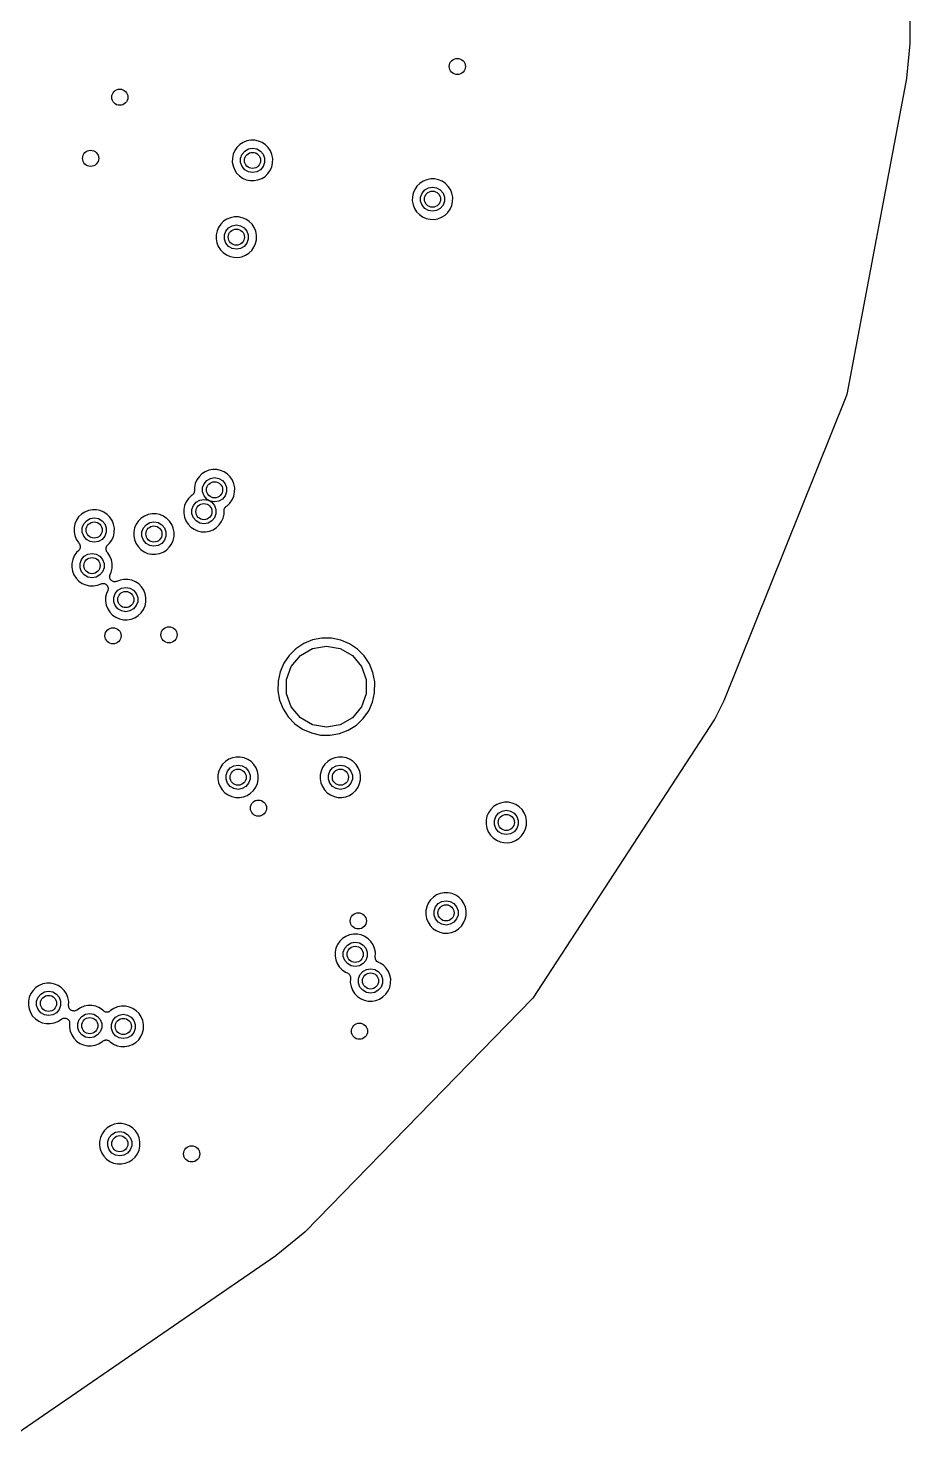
# Model space of a CAD drawing. Extents: x 83.8 to 170.2, y -169.8 to -83.8.
# Drawn here: x 148.36 to 170.21, y -164.91 to -130.09 of the extents above; entities that cross this region are included whole.
import ezdxf

# ---------------------------------------------------------------- set-up
doc = ezdxf.new("R2010")
doc.units = 0
doc.header["$MEASUREMENT"] = 0
doc.layers.add('BLACK', color=7, linetype='CONTINUOUS')

msp = doc.modelspace()

# ---------------------------------------------------------------- linework, layer by layer
at = {"layer": 'Black'}
for p, q in [((170.143, -122.588), (170.211, -130.47)), ((170.211, -130.484), (170.125, -131.33)), ((170.211, -130.47), (170.21, -130.477)), ((170.21, -130.477), (170.211, -130.484)), ((170.123, -131.341), (168.645, -139.165)), ((170.125, -131.33), (170.123, -131.336)), ((170.123, -131.336), (170.123, -131.341)), ((153.605, -132.976), (153.535, -133.045)), ((153.687, -132.922), (153.605, -132.976)), ((153.778, -132.886), (153.687, -132.922)), ((153.875, -132.867), (153.778, -132.886)), ((153.973, -132.868), (153.875, -132.867)), ((154.069, -132.888), (153.973, -132.868)), ((154.159, -132.926), (154.069, -132.888)), ((154.24, -132.981), (154.159, -132.926)), ((154.309, -133.05), (154.24, -132.981)), ((153.421, -133.312), (153.419, -133.41)), ((153.441, -133.216), (153.421, -133.312)), ((153.48, -133.126), (153.441, -133.216)), ((153.535, -133.045), (153.48, -133.126)), ((153.624, -133.315), (153.659, -133.217)), ((153.624, -133.42), (153.624, -133.315)), ((153.659, -133.217), (153.727, -133.137)), ((153.727, -133.137), (153.817, -133.085)), ((153.817, -133.085), (153.92, -133.067)), ((153.92, -133.067), (154.023, -133.085)), ((154.023, -133.085), (154.114, -133.137)), ((154.114, -133.137), (154.181, -133.217)), ((154.181, -133.217), (154.217, -133.315)), ((154.217, -133.315), (154.217, -133.42)), ((154.364, -133.132), (154.309, -133.05)), ((154.401, -133.222), (154.364, -133.132)), ((154.42, -133.318), (154.401, -133.222)), ((154.418, -133.432), (154.42, -133.318)), ((153.419, -133.41), (153.437, -133.506)), ((153.437, -133.506), (153.473, -133.597)), ((153.473, -133.597), (153.526, -133.68)), ((153.526, -133.68), (153.594, -133.75)), ((153.659, -133.518), (153.624, -133.42)), ((153.727, -133.598), (153.659, -133.518)), ((153.817, -133.651), (153.727, -133.598)), ((153.92, -133.669), (153.817, -133.651)), ((154.023, -133.651), (153.92, -133.669)), ((154.114, -133.598), (154.023, -133.651)), ((154.181, -133.518), (154.114, -133.598)), ((154.217, -133.42), (154.181, -133.518)), ((154.229, -133.764), (154.3, -133.696)), ((154.3, -133.696), (154.357, -133.616)), ((154.357, -133.616), (154.397, -133.526)), ((154.397, -133.526), (154.418, -133.432)), ((153.594, -133.75), (153.675, -133.806)), ((153.675, -133.806), (153.765, -133.846)), ((153.765, -133.846), (153.861, -133.867)), ((153.861, -133.867), (153.959, -133.869)), ((153.959, -133.869), (154.055, -133.852)), ((154.055, -133.852), (154.147, -133.816)), ((154.147, -133.816), (154.229, -133.764)), ((157.995, -134.005), (157.94, -134.086)), ((158.066, -133.936), (157.995, -134.005)), ((158.148, -133.883), (158.066, -133.936)), ((158.238, -133.846), (158.148, -133.883)), ((158.187, -134.097), (158.277, -134.045)), ((158.335, -133.827), (158.238, -133.846)), ((158.277, -134.045), (158.38, -134.027)), ((158.433, -133.828), (158.335, -133.827)), ((158.38, -134.027), (158.483, -134.045)), ((158.529, -133.848), (158.433, -133.828)), ((158.483, -134.045), (158.574, -134.097)), ((158.619, -133.886), (158.529, -133.848)), ((158.701, -133.941), (158.619, -133.886)), ((158.77, -134.01), (158.701, -133.941)), ((158.824, -134.092), (158.77, -134.01)), ((157.881, -134.272), (157.88, -134.37)), ((157.88, -134.37), (157.897, -134.466)), ((157.901, -134.176), (157.881, -134.272)), ((157.94, -134.086), (157.901, -134.176)), ((158.084, -134.276), (158.12, -134.177)), ((158.084, -134.38), (158.084, -134.276)), ((158.12, -134.478), (158.084, -134.38)), ((158.12, -134.177), (158.187, -134.097)), ((158.574, -134.097), (158.641, -134.177)), ((158.641, -134.177), (158.677, -134.276)), ((158.677, -134.38), (158.641, -134.478)), ((158.677, -134.276), (158.677, -134.38)), ((158.861, -134.183), (158.824, -134.092)), ((158.857, -134.486), (158.879, -134.392)), ((158.88, -134.278), (158.861, -134.183)), ((158.879, -134.392), (158.88, -134.278)), ((157.897, -134.466), (157.933, -134.557)), ((157.933, -134.557), (157.987, -134.64)), ((157.987, -134.64), (158.055, -134.71)), ((158.055, -134.71), (158.135, -134.766)), ((158.187, -134.558), (158.12, -134.478)), ((158.277, -134.611), (158.187, -134.558)), ((158.38, -134.629), (158.277, -134.611)), ((158.483, -134.611), (158.38, -134.629)), ((158.574, -134.558), (158.483, -134.611)), ((158.641, -134.478), (158.574, -134.558)), ((158.607, -134.776), (158.69, -134.724)), ((158.69, -134.724), (158.761, -134.656)), ((158.761, -134.656), (158.817, -134.576)), ((158.817, -134.576), (158.857, -134.486)), ((153.078, -135.026), (153.04, -135.116)), ((153.134, -134.945), (153.078, -135.026)), ((153.204, -134.876), (153.134, -134.945)), ((153.286, -134.822), (153.204, -134.876)), ((153.258, -135.117), (153.325, -135.037)), ((153.377, -134.786), (153.286, -134.822)), ((153.325, -135.037), (153.416, -134.985)), ((153.473, -134.767), (153.377, -134.786)), ((153.416, -134.985), (153.519, -134.966)), ((153.571, -134.768), (153.473, -134.767)), ((153.519, -134.966), (153.622, -134.985)), ((153.667, -134.788), (153.571, -134.768)), ((153.622, -134.985), (153.712, -135.037)), ((153.758, -134.826), (153.667, -134.788)), ((153.712, -135.037), (153.78, -135.117)), ((153.839, -134.88), (153.758, -134.826)), ((153.908, -134.95), (153.839, -134.88)), ((153.962, -135.032), (153.908, -134.95)), ((154, -135.122), (153.962, -135.032)), ((158.135, -134.766), (158.225, -134.806)), ((158.225, -134.806), (158.321, -134.827)), ((158.321, -134.827), (158.419, -134.829)), ((158.419, -134.829), (158.515, -134.812)), ((158.515, -134.812), (158.607, -134.776)), ((153.019, -135.212), (153.018, -135.31)), ((153.018, -135.31), (153.036, -135.406)), ((153.04, -135.116), (153.019, -135.212)), ((153.036, -135.406), (153.072, -135.497)), ((153.222, -135.215), (153.258, -135.117)), ((153.222, -135.32), (153.222, -135.215)), ((153.258, -135.418), (153.222, -135.32)), ((153.325, -135.498), (153.258, -135.418)), ((153.78, -135.418), (153.712, -135.498)), ((153.78, -135.117), (153.815, -135.215)), ((153.815, -135.32), (153.78, -135.418)), ((153.815, -135.215), (153.815, -135.32)), ((153.956, -135.516), (153.996, -135.426)), ((153.996, -135.426), (154.017, -135.331)), ((154.019, -135.218), (154, -135.122)), ((154.017, -135.331), (154.019, -135.218)), ((153.072, -135.497), (153.125, -135.58)), ((153.125, -135.58), (153.193, -135.65)), ((153.193, -135.65), (153.274, -135.706)), ((153.274, -135.706), (153.364, -135.745)), ((153.416, -135.551), (153.325, -135.498)), ((153.364, -135.745), (153.459, -135.766)), ((153.519, -135.569), (153.416, -135.551)), ((153.459, -135.766), (153.557, -135.769)), ((153.622, -135.551), (153.519, -135.569)), ((153.557, -135.769), (153.654, -135.752)), ((153.712, -135.498), (153.622, -135.551)), ((153.654, -135.752), (153.745, -135.716)), ((153.745, -135.716), (153.828, -135.664)), ((153.828, -135.664), (153.899, -135.596)), ((153.899, -135.596), (153.956, -135.516)), ((168.638, -139.189), (165.596, -146.756)), ((168.641, -139.177), (168.638, -139.189)), ((168.645, -139.165), (168.641, -139.177)), ((152.539, -141.283), (152.5, -141.374)), ((152.594, -141.203), (152.539, -141.283)), ((152.664, -141.134), (152.594, -141.203)), ((152.746, -141.08), (152.664, -141.134)), ((152.718, -141.375), (152.785, -141.295)), ((152.837, -141.044), (152.746, -141.08)), ((152.785, -141.295), (152.876, -141.243)), ((152.933, -141.025), (152.837, -141.044)), ((152.876, -141.243), (152.979, -141.224)), ((153.032, -141.026), (152.933, -141.025)), ((152.979, -141.224), (153.082, -141.243)), ((153.128, -141.046), (153.032, -141.026)), ((153.082, -141.243), (153.173, -141.295)), ((153.218, -141.084), (153.128, -141.046)), ((153.173, -141.295), (153.24, -141.375)), ((153.299, -141.138), (153.218, -141.084)), ((153.368, -141.208), (153.299, -141.138)), ((153.423, -141.29), (153.368, -141.208)), ((153.46, -141.38), (153.423, -141.29)), ((152.401, -141.675), (152.331, -141.744)), ((152.421, -141.662), (152.401, -141.675)), ((152.434, -141.65), (152.421, -141.662)), ((152.448, -141.638), (152.434, -141.65)), ((152.45, -141.635), (152.448, -141.638)), ((152.453, -141.631), (152.45, -141.635)), ((152.461, -141.616), (152.453, -141.631)), ((152.47, -141.601), (152.461, -141.616)), ((152.471, -141.596), (152.47, -141.601)), ((152.473, -141.592), (152.471, -141.596)), ((152.475, -141.575), (152.473, -141.592)), ((152.479, -141.557), (152.475, -141.575)), ((152.48, -141.47), (152.479, -141.557)), ((152.5, -141.374), (152.48, -141.47)), ((152.682, -141.473), (152.718, -141.375)), ((152.682, -141.578), (152.682, -141.473)), ((152.718, -141.676), (152.682, -141.578)), ((152.785, -141.756), (152.718, -141.676)), ((153.24, -141.676), (153.173, -141.756)), ((153.24, -141.375), (153.276, -141.473)), ((153.276, -141.578), (153.24, -141.676)), ((153.276, -141.473), (153.276, -141.578)), ((153.416, -141.774), (153.456, -141.684)), ((153.456, -141.684), (153.477, -141.589)), ((153.479, -141.476), (153.46, -141.38)), ((153.477, -141.589), (153.479, -141.476)), ((149.855, -142.041), (149.764, -142.078)), ((149.951, -142.023), (149.855, -142.041)), ((150.049, -142.024), (149.951, -142.023)), ((150.145, -142.043), (150.049, -142.024)), ((150.235, -142.081), (150.145, -142.043)), ((152.216, -142.011), (152.215, -142.109)), ((152.237, -141.915), (152.216, -142.011)), ((152.275, -141.825), (152.237, -141.915)), ((152.331, -141.744), (152.275, -141.825)), ((152.419, -142.014), (152.455, -141.916)), ((152.419, -142.119), (152.419, -142.014)), ((152.455, -141.916), (152.522, -141.836)), ((152.522, -141.836), (152.612, -141.784)), ((152.612, -141.784), (152.715, -141.766)), ((152.715, -141.766), (152.818, -141.784)), ((152.876, -141.809), (152.785, -141.756)), ((152.818, -141.784), (152.909, -141.836)), ((152.979, -141.827), (152.876, -141.809)), ((152.909, -141.836), (152.976, -141.916)), ((152.976, -141.916), (153.012, -142.014)), ((153.082, -141.809), (152.979, -141.827)), ((153.012, -142.014), (153.012, -142.119)), ((153.173, -141.756), (153.082, -141.809)), ((153.214, -142.13), (153.215, -142.036)), ((153.215, -142.036), (153.218, -142.018)), ((153.218, -142.018), (153.221, -141.999)), ((153.221, -141.999), (153.223, -141.996)), ((153.223, -141.993), (153.233, -141.977)), ((153.223, -141.996), (153.223, -141.993)), ((153.233, -141.977), (153.241, -141.96)), ((153.241, -141.96), (153.244, -141.958)), ((153.244, -141.958), (153.246, -141.955)), ((153.246, -141.955), (153.26, -141.943)), ((153.26, -141.943), (153.274, -141.931)), ((153.274, -141.931), (153.288, -141.921)), ((153.288, -141.921), (153.359, -141.854)), ((153.359, -141.854), (153.416, -141.774)), ((149.517, -142.371), (149.497, -142.467)), ((149.556, -142.281), (149.517, -142.371)), ((149.611, -142.2), (149.556, -142.281)), ((149.682, -142.132), (149.611, -142.2)), ((149.764, -142.078), (149.682, -142.132)), ((149.7, -142.471), (149.736, -142.373)), ((149.736, -142.373), (149.803, -142.293)), ((149.803, -142.293), (149.893, -142.24)), ((149.893, -142.24), (149.996, -142.222)), ((149.996, -142.222), (150.099, -142.24)), ((150.099, -142.24), (150.19, -142.293)), ((150.19, -142.293), (150.257, -142.373)), ((150.317, -142.136), (150.235, -142.081)), ((150.257, -142.373), (150.293, -142.471)), ((150.386, -142.206), (150.317, -142.136)), ((150.44, -142.287), (150.386, -142.206)), ((150.477, -142.378), (150.44, -142.287)), ((150.496, -142.473), (150.477, -142.378)), ((151.036, -142.38), (150.997, -142.47)), ((151.092, -142.299), (151.036, -142.38)), ((151.162, -142.231), (151.092, -142.299)), ((151.244, -142.177), (151.162, -142.231)), ((151.216, -142.472), (151.283, -142.391)), ((151.335, -142.14), (151.244, -142.177)), ((151.283, -142.391), (151.373, -142.339)), ((151.431, -142.122), (151.335, -142.14)), ((151.373, -142.339), (151.476, -142.321)), ((151.529, -142.122), (151.431, -142.122)), ((151.476, -142.321), (151.579, -142.339)), ((151.625, -142.142), (151.529, -142.122)), ((151.579, -142.339), (151.67, -142.391)), ((151.715, -142.18), (151.625, -142.142)), ((151.67, -142.391), (151.737, -142.472)), ((151.781, -142.225), (151.715, -142.18)), ((151.797, -142.235), (151.781, -142.225)), ((151.866, -142.305), (151.797, -142.235)), ((151.92, -142.386), (151.866, -142.305)), ((151.957, -142.477), (151.92, -142.386)), ((152.215, -142.109), (152.232, -142.205)), ((152.232, -142.205), (152.269, -142.296)), ((152.269, -142.296), (152.322, -142.379)), ((152.322, -142.379), (152.39, -142.449)), ((152.455, -142.217), (152.419, -142.119)), ((152.522, -142.297), (152.455, -142.217)), ((152.612, -142.35), (152.522, -142.297)), ((152.715, -142.368), (152.612, -142.35)), ((152.818, -142.35), (152.715, -142.368)), ((152.909, -142.297), (152.818, -142.35)), ((152.976, -142.217), (152.909, -142.297)), ((153.012, -142.119), (152.976, -142.217)), ((153.025, -142.463), (153.096, -142.395)), ((153.096, -142.395), (153.152, -142.315)), ((153.152, -142.315), (153.192, -142.225)), ((153.192, -142.225), (153.214, -142.13)), ((149.497, -142.467), (149.496, -142.565)), ((149.496, -142.565), (149.513, -142.662)), ((149.513, -142.662), (149.55, -142.753)), ((149.55, -142.753), (149.603, -142.835)), ((149.7, -142.576), (149.7, -142.471)), ((149.736, -142.674), (149.7, -142.576)), ((149.803, -142.754), (149.736, -142.674)), ((149.893, -142.806), (149.803, -142.754)), ((150.19, -142.754), (150.099, -142.806)), ((150.257, -142.674), (150.19, -142.754)), ((150.293, -142.576), (150.257, -142.674)), ((150.293, -142.471), (150.293, -142.576)), ((150.433, -142.771), (150.473, -142.682)), ((150.473, -142.682), (150.481, -142.647)), ((150.481, -142.647), (150.495, -142.587)), ((150.481, -142.647), (150.481, -142.647)), ((150.495, -142.587), (150.496, -142.473)), ((150.977, -142.566), (150.976, -142.664)), ((150.976, -142.664), (150.993, -142.761)), ((150.997, -142.47), (150.977, -142.566)), ((151.18, -142.57), (151.216, -142.472)), ((151.18, -142.674), (151.18, -142.57)), ((151.216, -142.773), (151.18, -142.674)), ((151.737, -142.472), (151.773, -142.57)), ((151.773, -142.674), (151.737, -142.773)), ((151.773, -142.57), (151.773, -142.674)), ((151.953, -142.781), (151.975, -142.686)), ((151.976, -142.572), (151.957, -142.477)), ((151.975, -142.686), (151.976, -142.572)), ((152.39, -142.449), (152.47, -142.505)), ((152.47, -142.505), (152.56, -142.544)), ((152.56, -142.544), (152.656, -142.566)), ((152.656, -142.566), (152.754, -142.568)), ((152.754, -142.568), (152.851, -142.551)), ((152.851, -142.551), (152.942, -142.515)), ((152.942, -142.515), (153.025, -142.463)), ((149.557, -143.081), (149.502, -143.162)), ((149.612, -143.027), (149.557, -143.081)), ((149.603, -142.835), (149.615, -142.848)), ((149.619, -143.018), (149.612, -143.027)), ((149.615, -142.848), (149.621, -142.857)), ((149.626, -143.011), (149.619, -143.018)), ((149.621, -142.857), (149.628, -142.865)), ((149.631, -143.001), (149.626, -143.011)), ((149.628, -142.865), (149.633, -142.875)), ((149.638, -142.991), (149.631, -143.001)), ((149.633, -142.875), (149.64, -142.885)), ((149.641, -142.981), (149.638, -142.991)), ((149.64, -142.885), (149.642, -142.895)), ((149.646, -142.971), (149.641, -142.981)), ((149.642, -142.895), (149.647, -142.905)), ((149.647, -142.96), (149.646, -142.971)), ((149.647, -142.905), (149.647, -142.916)), ((149.647, -142.916), (149.65, -142.927)), ((149.65, -142.949), (149.647, -142.96)), ((149.65, -142.927), (149.649, -142.938)), ((149.649, -142.938), (149.65, -142.949)), ((149.839, -143.121), (149.942, -143.103)), ((149.996, -142.824), (149.893, -142.806)), ((149.942, -143.103), (150.045, -143.121)), ((150.099, -142.806), (149.996, -142.824)), ((150.289, -142.976), (150.292, -142.967)), ((150.29, -142.989), (150.289, -142.976)), ((150.289, -143.001), (150.29, -142.989)), ((150.291, -143.01), (150.289, -143.001)), ((150.292, -143.02), (150.291, -143.01)), ((150.292, -142.967), (150.293, -142.957)), ((150.297, -143.032), (150.292, -143.02)), ((150.293, -142.957), (150.298, -142.946)), ((150.3, -143.044), (150.297, -143.032)), ((150.298, -142.946), (150.301, -142.934)), ((150.305, -143.052), (150.3, -143.044)), ((150.301, -142.934), (150.307, -142.926)), ((150.309, -143.061), (150.305, -143.052)), ((150.307, -142.926), (150.311, -142.917)), ((150.318, -143.07), (150.309, -143.061)), ((150.311, -142.917), (150.32, -142.908)), ((150.325, -143.08), (150.318, -143.07)), ((150.32, -142.908), (150.328, -142.898)), ((150.332, -143.086), (150.325, -143.08)), ((150.328, -142.898), (150.377, -142.852)), ((150.386, -143.168), (150.332, -143.086)), ((150.377, -142.852), (150.433, -142.771)), ((150.993, -142.761), (151.03, -142.852)), ((151.03, -142.852), (151.083, -142.934)), ((151.083, -142.934), (151.151, -143.005)), ((151.151, -143.005), (151.231, -143.061)), ((151.283, -142.853), (151.216, -142.773)), ((151.231, -143.061), (151.321, -143.1)), ((151.373, -142.905), (151.283, -142.853)), ((151.321, -143.1), (151.417, -143.121)), ((151.476, -142.923), (151.373, -142.905)), ((151.579, -142.905), (151.476, -142.923)), ((151.515, -143.123), (151.612, -143.106)), ((151.67, -142.853), (151.579, -142.905)), ((151.612, -143.106), (151.703, -143.071)), ((151.737, -142.773), (151.67, -142.853)), ((151.703, -143.071), (151.786, -143.018)), ((151.786, -143.018), (151.857, -142.95)), ((151.857, -142.95), (151.913, -142.87)), ((151.913, -142.87), (151.953, -142.781)), ((149.443, -143.348), (149.442, -143.446)), ((149.442, -143.446), (149.459, -143.542)), ((149.463, -143.252), (149.443, -143.348)), ((149.502, -143.162), (149.463, -143.252)), ((149.646, -143.352), (149.681, -143.253)), ((149.646, -143.456), (149.646, -143.352)), ((149.681, -143.253), (149.749, -143.173)), ((149.749, -143.173), (149.839, -143.121)), ((150.045, -143.121), (150.136, -143.173)), ((150.136, -143.173), (150.203, -143.253)), ((150.203, -143.253), (150.239, -143.352)), ((150.239, -143.352), (150.239, -143.456)), ((150.423, -143.259), (150.386, -143.168)), ((150.442, -143.354), (150.423, -143.259)), ((150.441, -143.468), (150.442, -143.354)), ((151.417, -143.121), (151.515, -143.123)), ((149.459, -143.542), (149.495, -143.634)), ((149.495, -143.634), (149.548, -143.716)), ((149.548, -143.716), (149.617, -143.787)), ((149.617, -143.787), (149.697, -143.843)), ((149.681, -143.555), (149.646, -143.456)), ((149.749, -143.635), (149.681, -143.555)), ((149.839, -143.687), (149.749, -143.635)), ((149.942, -143.705), (149.839, -143.687)), ((150.045, -143.687), (149.942, -143.705)), ((150.136, -143.635), (150.045, -143.687)), ((150.203, -143.555), (150.136, -143.635)), ((150.239, -143.456), (150.203, -143.555)), ((150.379, -143.67), (150.38, -143.666)), ((150.381, -143.688), (150.379, -143.67)), ((150.38, -143.662), (150.386, -143.645)), ((150.38, -143.666), (150.38, -143.662)), ((150.382, -143.706), (150.381, -143.688)), ((150.383, -143.71), (150.382, -143.706)), ((150.384, -143.714), (150.383, -143.71)), ((150.392, -143.73), (150.384, -143.714)), ((150.386, -143.645), (150.39, -143.628)), ((150.39, -143.628), (150.419, -143.563)), ((150.398, -143.747), (150.392, -143.73)), ((150.401, -143.75), (150.398, -143.747)), ((150.403, -143.754), (150.401, -143.75)), ((150.416, -143.766), (150.403, -143.754)), ((150.428, -143.779), (150.416, -143.766)), ((150.419, -143.563), (150.441, -143.468)), ((150.432, -143.781), (150.428, -143.779)), ((150.435, -143.785), (150.432, -143.781)), ((150.451, -143.792), (150.435, -143.785)), ((150.467, -143.8), (150.451, -143.792)), ((150.471, -143.801), (150.467, -143.8)), ((150.475, -143.803), (150.471, -143.801)), ((150.536, -143.801), (150.519, -143.806)), ((150.554, -143.797), (150.536, -143.801)), ((150.637, -143.763), (150.554, -143.797)), ((150.733, -143.745), (150.637, -143.763)), ((150.831, -143.746), (150.733, -143.745)), ((150.927, -143.765), (150.831, -143.746)), ((151.018, -143.803), (150.927, -143.765)), ((149.697, -143.843), (149.787, -143.882)), ((149.787, -143.882), (149.883, -143.903)), ((149.883, -143.903), (149.981, -143.905)), ((149.981, -143.905), (150.077, -143.888)), ((150.077, -143.888), (150.168, -143.853)), ((150.168, -143.853), (150.184, -143.849)), ((150.184, -143.849), (150.199, -143.845)), ((150.199, -143.845), (150.205, -143.845)), ((150.205, -143.845), (150.212, -143.844)), ((150.212, -143.844), (150.227, -143.846)), ((150.227, -143.846), (150.243, -143.847)), ((150.243, -143.847), (150.249, -143.85)), ((150.249, -143.85), (150.255, -143.851)), ((150.255, -143.851), (150.269, -143.858)), ((150.269, -143.858), (150.284, -143.865)), ((150.3, -144.093), (150.28, -144.189)), ((150.284, -143.865), (150.288, -143.869)), ((150.288, -143.869), (150.294, -143.872)), ((150.294, -143.872), (150.304, -143.884)), ((150.331, -144.021), (150.3, -144.093)), ((150.304, -143.884), (150.316, -143.895)), ((150.316, -143.895), (150.319, -143.901)), ((150.319, -143.901), (150.323, -143.905)), ((150.323, -143.905), (150.329, -143.92)), ((150.329, -143.92), (150.336, -143.934)), ((150.335, -144.006), (150.331, -144.021)), ((150.34, -143.99), (150.335, -144.006)), ((150.336, -143.934), (150.337, -143.94)), ((150.337, -143.94), (150.339, -143.946)), ((150.339, -143.946), (150.339, -143.962)), ((150.339, -143.962), (150.341, -143.978)), ((150.341, -143.978), (150.34, -143.984)), ((150.34, -143.984), (150.34, -143.99)), ((150.493, -143.804), (150.475, -143.803)), ((150.482, -144.193), (150.518, -144.095)), ((150.51, -143.806), (150.493, -143.804)), ((150.515, -143.805), (150.51, -143.806)), ((150.519, -143.806), (150.515, -143.805)), ((150.518, -144.095), (150.585, -144.015)), ((150.585, -144.015), (150.676, -143.962)), ((150.676, -143.962), (150.779, -143.944)), ((150.779, -143.944), (150.882, -143.962)), ((150.882, -143.962), (150.972, -144.015)), ((150.972, -144.015), (151.04, -144.095)), ((151.099, -143.858), (151.018, -143.803)), ((151.04, -144.095), (151.075, -144.193)), ((151.168, -143.928), (151.099, -143.858)), ((151.223, -144.009), (151.168, -143.928)), ((151.26, -144.1), (151.223, -144.009)), ((151.279, -144.195), (151.26, -144.1)), ((150.28, -144.189), (150.278, -144.287)), ((150.278, -144.287), (150.296, -144.384)), ((150.296, -144.384), (150.332, -144.475)), ((150.332, -144.475), (150.385, -144.557)), ((150.482, -144.298), (150.482, -144.193)), ((150.518, -144.396), (150.482, -144.298)), ((150.585, -144.476), (150.518, -144.396)), ((150.676, -144.528), (150.585, -144.476)), ((150.972, -144.476), (150.882, -144.528)), ((151.04, -144.396), (150.972, -144.476)), ((151.075, -144.298), (151.04, -144.396)), ((151.075, -144.193), (151.075, -144.298)), ((151.159, -144.574), (151.216, -144.494)), ((151.216, -144.494), (151.256, -144.404)), ((151.256, -144.404), (151.277, -144.309)), ((151.277, -144.309), (151.279, -144.195)), ((150.385, -144.557), (150.453, -144.628)), ((150.453, -144.628), (150.534, -144.684)), ((150.534, -144.684), (150.624, -144.723)), ((150.624, -144.723), (150.719, -144.744)), ((150.779, -144.546), (150.676, -144.528)), ((150.719, -144.744), (150.817, -144.746)), ((150.882, -144.528), (150.779, -144.546)), ((150.817, -144.746), (150.914, -144.729)), ((150.914, -144.729), (151.005, -144.694)), ((151.005, -144.694), (151.088, -144.641)), ((151.088, -144.641), (151.159, -144.574)), ((154.995, -145.463), (154.826, -145.628)), ((155.192, -145.334), (154.995, -145.463)), ((155.105, -145.634), (155.407, -145.46)), ((155.41, -145.246), (155.192, -145.334)), ((155.407, -145.46), (155.75, -145.399)), ((155.641, -145.202), (155.41, -145.246)), ((155.876, -145.204), (155.641, -145.202)), ((155.75, -145.399), (156.093, -145.46)), ((156.107, -145.251), (155.876, -145.204)), ((156.093, -145.46), (156.395, -145.634)), ((156.324, -145.342), (156.107, -145.251)), ((156.519, -145.474), (156.324, -145.342)), ((156.685, -145.641), (156.519, -145.474)), ((154.694, -145.822), (154.601, -146.038)), ((154.826, -145.628), (154.694, -145.822)), ((154.881, -145.901), (155.105, -145.634)), ((156.395, -145.634), (156.62, -145.901)), ((156.815, -145.837), (156.685, -145.641)), ((156.905, -146.054), (156.815, -145.837)), ((154.601, -146.038), (154.552, -146.269)), ((154.762, -146.229), (154.881, -145.901)), ((154.762, -146.577), (154.762, -146.229)), ((156.62, -145.901), (156.739, -146.229)), ((156.739, -146.229), (156.739, -146.577)), ((156.95, -146.284), (156.905, -146.054)), ((154.552, -146.269), (154.549, -146.504)), ((154.549, -146.504), (154.591, -146.735)), ((154.881, -146.905), (154.762, -146.577)), ((156.739, -146.577), (156.62, -146.905)), ((156.894, -146.784), (156.946, -146.555)), ((156.946, -146.555), (156.95, -146.284)), ((154.591, -146.735), (154.678, -146.954)), ((155.105, -147.172), (154.881, -146.905)), ((156.62, -146.905), (156.395, -147.172)), ((156.799, -146.999), (156.894, -146.784)), ((165.591, -146.766), (165.367, -147.212)), ((165.593, -146.761), (165.591, -146.766)), ((165.596, -146.756), (165.593, -146.761)), ((154.678, -146.954), (154.805, -147.152)), ((154.805, -147.152), (154.969, -147.321)), ((155.407, -147.346), (155.105, -147.172)), ((156.395, -147.172), (156.093, -147.346)), ((156.493, -147.353), (156.663, -147.191)), ((156.663, -147.191), (156.799, -146.999)), ((165.36, -147.225), (160.867, -154.117)), ((165.363, -147.218), (165.36, -147.225)), ((165.367, -147.212), (165.363, -147.218)), ((154.969, -147.321), (155.162, -147.456)), ((155.162, -147.456), (155.378, -147.55)), ((155.378, -147.55), (155.607, -147.6)), ((155.75, -147.407), (155.407, -147.346)), ((155.607, -147.6), (155.843, -147.605)), ((156.093, -147.346), (155.75, -147.407)), ((155.843, -147.605), (156.074, -147.564)), ((156.074, -147.564), (156.294, -147.479)), ((156.294, -147.479), (156.493, -147.353)), ((153.178, -148.322), (153.122, -148.403)), ((153.248, -148.253), (153.178, -148.322)), ((153.33, -148.2), (153.248, -148.253)), ((153.421, -148.163), (153.33, -148.2)), ((153.517, -148.145), (153.421, -148.163)), ((153.615, -148.145), (153.517, -148.145)), ((153.711, -148.165), (153.615, -148.145)), ((153.802, -148.203), (153.711, -148.165)), ((153.883, -148.258), (153.802, -148.203)), ((153.952, -148.327), (153.883, -148.258)), ((154.006, -148.409), (153.952, -148.327)), ((155.713, -148.322), (155.657, -148.403)), ((155.783, -148.253), (155.713, -148.322)), ((155.865, -148.2), (155.783, -148.253)), ((155.956, -148.163), (155.865, -148.2)), ((156.052, -148.145), (155.956, -148.163)), ((156.15, -148.145), (156.052, -148.145)), ((156.246, -148.165), (156.15, -148.145)), ((156.337, -148.203), (156.246, -148.165)), ((156.418, -148.258), (156.337, -148.203)), ((156.487, -148.327), (156.418, -148.258)), ((156.541, -148.409), (156.487, -148.327)), ((153.063, -148.589), (153.062, -148.687)), ((153.084, -148.493), (153.063, -148.589)), ((153.122, -148.403), (153.084, -148.493)), ((153.266, -148.593), (153.302, -148.494)), ((153.266, -148.697), (153.266, -148.593)), ((153.302, -148.494), (153.369, -148.414)), ((153.369, -148.414), (153.46, -148.362)), ((153.46, -148.362), (153.563, -148.344)), ((153.563, -148.344), (153.666, -148.362)), ((153.666, -148.362), (153.756, -148.414)), ((153.756, -148.414), (153.823, -148.494)), ((153.823, -148.494), (153.859, -148.593)), ((153.859, -148.593), (153.859, -148.697)), ((154.044, -148.5), (154.006, -148.409)), ((154.063, -148.595), (154.044, -148.5)), ((154.061, -148.696), (154.063, -148.595)), ((155.598, -148.589), (155.597, -148.687)), ((155.619, -148.493), (155.598, -148.589)), ((155.657, -148.403), (155.619, -148.493)), ((155.801, -148.593), (155.837, -148.494)), ((155.801, -148.697), (155.801, -148.593)), ((155.837, -148.494), (155.904, -148.414)), ((155.904, -148.414), (155.995, -148.362)), ((155.995, -148.362), (156.098, -148.344)), ((156.098, -148.344), (156.201, -148.362)), ((156.201, -148.362), (156.291, -148.414)), ((156.291, -148.414), (156.358, -148.494)), ((156.358, -148.494), (156.394, -148.593)), ((156.394, -148.593), (156.394, -148.697)), ((156.579, -148.5), (156.541, -148.409)), ((156.597, -148.595), (156.579, -148.5)), ((156.596, -148.709), (156.597, -148.595)), ((153.062, -148.687), (153.08, -148.784)), ((153.08, -148.784), (153.116, -148.875)), ((153.116, -148.875), (153.169, -148.957)), ((153.169, -148.957), (153.237, -149.028)), ((153.302, -148.796), (153.266, -148.697)), ((153.369, -148.876), (153.302, -148.796)), ((153.46, -148.928), (153.369, -148.876)), ((153.563, -148.946), (153.46, -148.928)), ((153.666, -148.928), (153.563, -148.946)), ((153.756, -148.876), (153.666, -148.928)), ((153.823, -148.796), (153.756, -148.876)), ((153.859, -148.697), (153.823, -148.796)), ((153.872, -149.041), (153.943, -148.973)), ((153.943, -148.973), (154, -148.893)), ((154, -148.893), (154.039, -148.804)), ((154.039, -148.804), (154.061, -148.709)), ((154.061, -148.709), (154.061, -148.696)), ((154.061, -148.696), (154.061, -148.696)), ((154.061, -148.696), (154.061, -148.696)), ((155.597, -148.687), (155.615, -148.784)), ((155.615, -148.784), (155.651, -148.875)), ((155.651, -148.875), (155.704, -148.957)), ((155.704, -148.957), (155.772, -149.028)), ((155.837, -148.796), (155.801, -148.697)), ((155.904, -148.876), (155.837, -148.796)), ((155.995, -148.928), (155.904, -148.876)), ((156.098, -148.946), (155.995, -148.928)), ((156.201, -148.928), (156.098, -148.946)), ((156.291, -148.876), (156.201, -148.928)), ((156.358, -148.796), (156.291, -148.876)), ((156.394, -148.697), (156.358, -148.796)), ((156.407, -149.041), (156.478, -148.973)), ((156.478, -148.973), (156.534, -148.893)), ((156.534, -148.893), (156.574, -148.804)), ((156.574, -148.804), (156.596, -148.709)), ((153.237, -149.028), (153.318, -149.084)), ((153.318, -149.084), (153.407, -149.123)), ((153.407, -149.123), (153.503, -149.144)), ((153.503, -149.144), (153.601, -149.146)), ((153.601, -149.146), (153.698, -149.129)), ((153.698, -149.129), (153.789, -149.094)), ((153.789, -149.094), (153.872, -149.041)), ((155.772, -149.028), (155.852, -149.084)), ((155.852, -149.084), (155.942, -149.123)), ((155.942, -149.123), (156.038, -149.144)), ((156.038, -149.144), (156.136, -149.146)), ((156.136, -149.146), (156.233, -149.129)), ((156.233, -149.129), (156.324, -149.094)), ((156.324, -149.094), (156.407, -149.041)), ((159.976, -149.321), (159.894, -149.374)), ((160.067, -149.284), (159.976, -149.321)), ((160.164, -149.266), (160.067, -149.284)), ((160.262, -149.266), (160.164, -149.266)), ((160.358, -149.286), (160.262, -149.266)), ((160.448, -149.324), (160.358, -149.286)), ((160.529, -149.379), (160.448, -149.324)), ((159.71, -149.71), (159.708, -149.808)), ((159.73, -149.614), (159.71, -149.71)), ((159.769, -149.524), (159.73, -149.614)), ((159.824, -149.443), (159.769, -149.524)), ((159.894, -149.374), (159.824, -149.443)), ((159.913, -149.714), (159.948, -149.615)), ((159.913, -149.818), (159.913, -149.714)), ((159.948, -149.615), (160.016, -149.535)), ((160.016, -149.535), (160.106, -149.483)), ((160.106, -149.483), (160.209, -149.465)), ((160.209, -149.465), (160.312, -149.483)), ((160.312, -149.483), (160.403, -149.535)), ((160.403, -149.535), (160.47, -149.615)), ((160.47, -149.615), (160.506, -149.714)), ((160.506, -149.714), (160.506, -149.818)), ((160.598, -149.448), (160.529, -149.379)), ((160.653, -149.53), (160.598, -149.448)), ((160.69, -149.621), (160.653, -149.53)), ((160.709, -149.716), (160.69, -149.621)), ((160.707, -149.83), (160.709, -149.716)), ((159.708, -149.808), (159.726, -149.904)), ((159.726, -149.904), (159.762, -149.996)), ((159.762, -149.996), (159.815, -150.078)), ((159.948, -149.916), (159.913, -149.818)), ((160.016, -149.997), (159.948, -149.916)), ((160.106, -150.049), (160.016, -149.997)), ((160.209, -150.067), (160.106, -150.049)), ((160.312, -150.049), (160.209, -150.067)), ((160.403, -149.997), (160.312, -150.049)), ((160.47, -149.916), (160.403, -149.997)), ((160.506, -149.818), (160.47, -149.916)), ((160.589, -150.094), (160.646, -150.014)), ((160.646, -150.014), (160.686, -149.925)), ((160.686, -149.925), (160.707, -149.83)), ((159.815, -150.078), (159.883, -150.149)), ((159.883, -150.149), (159.964, -150.205)), ((159.964, -150.205), (160.054, -150.244)), ((160.054, -150.244), (160.15, -150.265)), ((160.15, -150.265), (160.248, -150.267)), ((160.248, -150.267), (160.344, -150.25)), ((160.344, -150.25), (160.436, -150.214)), ((160.436, -150.214), (160.518, -150.162)), ((160.518, -150.162), (160.589, -150.094)), ((158.275, -151.764), (158.237, -151.854)), ((158.331, -151.683), (158.275, -151.764)), ((158.401, -151.615), (158.331, -151.683)), ((158.483, -151.561), (158.401, -151.615)), ((158.455, -151.856), (158.522, -151.776)), ((158.574, -151.524), (158.483, -151.561)), ((158.522, -151.776), (158.613, -151.723)), ((158.67, -151.506), (158.574, -151.524)), ((158.613, -151.723), (158.716, -151.705)), ((158.768, -151.507), (158.67, -151.506)), ((158.716, -151.705), (158.819, -151.723)), ((158.864, -151.526), (158.768, -151.507)), ((158.819, -151.723), (158.909, -151.776)), ((158.955, -151.564), (158.864, -151.526)), ((158.909, -151.776), (158.976, -151.856)), ((159.036, -151.619), (158.955, -151.564)), ((159.105, -151.689), (159.036, -151.619)), ((159.159, -151.77), (159.105, -151.689)), ((159.197, -151.861), (159.159, -151.77)), ((158.216, -151.95), (158.215, -152.048)), ((158.215, -152.048), (158.233, -152.145)), ((158.237, -151.854), (158.216, -151.95)), ((158.233, -152.145), (158.269, -152.236)), ((158.419, -151.954), (158.455, -151.856)), ((158.419, -152.058), (158.419, -151.954)), ((158.455, -152.157), (158.419, -152.058)), ((158.522, -152.237), (158.455, -152.157)), ((158.976, -152.157), (158.909, -152.237)), ((158.976, -151.856), (159.012, -151.954)), ((159.012, -152.058), (158.976, -152.157)), ((159.012, -151.954), (159.012, -152.058)), ((159.192, -152.165), (159.214, -152.07)), ((159.215, -151.956), (159.197, -151.861)), ((159.214, -152.07), (159.215, -151.956)), ((158.269, -152.236), (158.322, -152.318)), ((158.322, -152.318), (158.39, -152.389)), ((158.39, -152.389), (158.47, -152.445)), ((158.47, -152.445), (158.56, -152.484)), ((158.613, -152.289), (158.522, -152.237)), ((158.56, -152.484), (158.656, -152.505)), ((158.716, -152.307), (158.613, -152.289)), ((158.656, -152.505), (158.754, -152.507)), ((158.819, -152.289), (158.716, -152.307)), ((158.754, -152.507), (158.851, -152.49)), ((158.909, -152.237), (158.819, -152.289)), ((158.851, -152.49), (158.942, -152.455)), ((158.942, -152.455), (159.025, -152.402)), ((159.025, -152.402), (159.096, -152.334)), ((159.096, -152.334), (159.152, -152.254)), ((159.152, -152.254), (159.192, -152.165)), ((156.025, -152.79), (155.986, -152.88)), ((156.08, -152.709), (156.025, -152.79)), ((156.15, -152.641), (156.08, -152.709)), ((156.232, -152.587), (156.15, -152.641)), ((156.204, -152.882), (156.272, -152.802)), ((156.323, -152.55), (156.232, -152.587)), ((156.272, -152.802), (156.362, -152.749)), ((156.42, -152.532), (156.323, -152.55)), ((156.362, -152.749), (156.465, -152.731)), ((156.518, -152.533), (156.42, -152.532)), ((156.465, -152.731), (156.568, -152.749)), ((156.614, -152.552), (156.518, -152.533)), ((156.568, -152.749), (156.659, -152.802)), ((156.704, -152.59), (156.614, -152.552)), ((156.659, -152.802), (156.726, -152.882)), ((156.785, -152.645), (156.704, -152.59)), ((156.855, -152.715), (156.785, -152.645)), ((156.909, -152.796), (156.855, -152.715)), ((156.946, -152.887), (156.909, -152.796)), ((155.966, -152.976), (155.965, -153.074)), ((155.965, -153.074), (155.982, -153.171)), ((155.986, -152.88), (155.966, -152.976)), ((155.982, -153.171), (156.018, -153.262)), ((156.169, -152.98), (156.204, -152.882)), ((156.169, -153.085), (156.169, -152.98)), ((156.204, -153.183), (156.169, -153.085)), ((156.272, -153.263), (156.204, -153.183)), ((156.726, -153.183), (156.659, -153.263)), ((156.726, -152.882), (156.762, -152.98)), ((156.762, -153.085), (156.726, -153.183)), ((156.762, -152.98), (156.762, -153.085)), ((156.965, -152.982), (156.946, -152.887)), ((156.963, -153.11), (156.965, -152.982)), ((156.964, -153.116), (156.963, -153.11)), ((156.963, -153.13), (156.964, -153.116)), ((156.964, -153.13), (156.963, -153.13)), ((156.964, -153.131), (156.964, -153.13)), ((156.969, -153.149), (156.964, -153.131)), ((156.97, -153.152), (156.969, -153.149)), ((156.97, -153.153), (156.97, -153.152)), ((156.971, -153.154), (156.97, -153.153)), ((156.977, -153.173), (156.971, -153.154)), ((156.988, -153.187), (156.977, -153.173)), ((156.977, -153.173), (156.977, -153.173)), ((156.977, -153.173), (156.977, -153.173)), ((157.003, -153.208), (156.988, -153.187)), ((156.018, -153.262), (156.071, -153.344)), ((156.071, -153.344), (156.14, -153.415)), ((156.14, -153.415), (156.22, -153.471)), ((156.22, -153.471), (156.271, -153.493)), ((156.271, -153.493), (156.288, -153.504)), ((156.362, -153.315), (156.272, -153.263)), ((156.288, -153.504), (156.305, -153.515)), ((156.305, -153.515), (156.306, -153.517)), ((156.306, -153.517), (156.308, -153.518)), ((156.308, -153.518), (156.32, -153.534)), ((156.32, -153.534), (156.332, -153.55)), ((156.332, -153.55), (156.333, -153.552)), ((156.465, -153.334), (156.362, -153.315)), ((156.568, -153.315), (156.465, -153.334)), ((156.547, -153.639), (156.583, -153.541)), ((156.659, -153.263), (156.568, -153.315)), ((156.583, -153.541), (156.65, -153.461)), ((156.65, -153.461), (156.741, -153.408)), ((156.741, -153.408), (156.844, -153.39)), ((156.844, -153.39), (156.947, -153.408)), ((156.947, -153.408), (157.037, -153.461)), ((157.02, -153.218), (157.003, -153.208)), ((157.003, -153.208), (157.003, -153.208)), ((157.003, -153.208), (157.003, -153.208)), ((157.04, -153.232), (157.02, -153.218)), ((157.037, -153.461), (157.104, -153.541)), ((157.083, -153.249), (157.04, -153.232)), ((157.04, -153.232), (157.04, -153.232)), ((157.04, -153.232), (157.04, -153.232)), ((157.04, -153.232), (157.04, -153.232)), ((157.164, -153.304), (157.083, -153.249)), ((157.104, -153.541), (157.14, -153.639)), ((157.233, -153.374), (157.164, -153.304)), ((157.287, -153.456), (157.233, -153.374)), ((157.325, -153.546), (157.287, -153.456)), ((157.344, -153.642), (157.325, -153.546)), ((148.55, -153.856), (148.48, -153.925)), ((148.632, -153.802), (148.55, -153.856)), ((148.723, -153.766), (148.632, -153.802)), ((148.819, -153.747), (148.723, -153.766)), ((148.917, -153.748), (148.819, -153.747)), ((149.013, -153.768), (148.917, -153.748)), ((149.104, -153.806), (149.013, -153.768)), ((149.185, -153.861), (149.104, -153.806)), ((149.254, -153.93), (149.185, -153.861)), ((156.333, -153.552), (156.334, -153.553)), ((156.334, -153.553), (156.34, -153.573)), ((156.34, -153.573), (156.346, -153.592)), ((156.344, -153.631), (156.343, -153.733)), ((156.343, -153.733), (156.361, -153.83)), ((156.345, -153.616), (156.344, -153.631)), ((156.346, -153.595), (156.345, -153.616)), ((156.346, -153.592), (156.346, -153.594)), ((156.346, -153.594), (156.346, -153.595)), ((156.361, -153.83), (156.397, -153.921)), ((156.547, -153.744), (156.547, -153.639)), ((156.583, -153.842), (156.547, -153.744)), ((156.65, -153.922), (156.583, -153.842)), ((157.104, -153.842), (157.037, -153.922)), ((157.14, -153.744), (157.104, -153.842)), ((157.14, -153.639), (157.14, -153.744)), ((157.281, -153.94), (157.32, -153.85)), ((157.32, -153.85), (157.342, -153.755)), ((157.342, -153.755), (157.344, -153.642)), ((148.365, -154.192), (148.364, -154.29)), ((148.386, -154.096), (148.365, -154.192)), ((148.424, -154.006), (148.386, -154.096)), ((148.48, -153.925), (148.424, -154.006)), ((148.568, -154.195), (148.604, -154.097)), ((148.568, -154.3), (148.568, -154.195)), ((148.604, -154.097), (148.671, -154.017)), ((148.671, -154.017), (148.762, -153.965)), ((148.762, -153.965), (148.865, -153.947)), ((148.865, -153.947), (148.968, -153.965)), ((148.968, -153.965), (149.058, -154.017)), ((149.058, -154.017), (149.125, -154.097)), ((149.125, -154.097), (149.161, -154.195)), ((149.161, -154.195), (149.161, -154.3)), ((149.308, -154.012), (149.254, -153.93)), ((149.346, -154.102), (149.308, -154.012)), ((149.365, -154.198), (149.346, -154.102)), ((149.363, -154.309), (149.365, -154.198)), ((160.852, -154.136), (155.222, -159.904)), ((156.397, -153.921), (156.45, -154.003)), ((156.45, -154.003), (156.518, -154.074)), ((156.518, -154.074), (156.599, -154.13)), ((156.599, -154.13), (156.688, -154.169)), ((156.741, -153.974), (156.65, -153.922)), ((156.688, -154.169), (156.784, -154.19)), ((156.844, -153.993), (156.741, -153.974)), ((156.784, -154.19), (156.882, -154.192)), ((156.947, -153.974), (156.844, -153.993)), ((156.882, -154.192), (156.979, -154.175)), ((157.037, -153.922), (156.947, -153.974)), ((156.979, -154.175), (157.07, -154.14)), ((157.07, -154.14), (157.153, -154.087)), ((157.153, -154.087), (157.224, -154.02)), ((157.224, -154.02), (157.281, -153.94)), ((160.859, -154.126), (160.852, -154.136)), ((160.867, -154.117), (160.859, -154.126)), ((148.364, -154.29), (148.382, -154.386)), ((148.382, -154.386), (148.418, -154.477)), ((148.418, -154.477), (148.471, -154.56)), ((148.471, -154.56), (148.539, -154.63)), ((148.604, -154.398), (148.568, -154.3)), ((148.671, -154.478), (148.604, -154.398)), ((148.762, -154.531), (148.671, -154.478)), ((148.865, -154.549), (148.762, -154.531)), ((148.968, -154.531), (148.865, -154.549)), ((149.058, -154.478), (148.968, -154.531)), ((149.125, -154.398), (149.058, -154.478)), ((149.161, -154.3), (149.125, -154.398)), ((149.366, -154.325), (149.363, -154.309)), ((149.367, -154.342), (149.366, -154.325)), ((149.369, -154.347), (149.367, -154.342)), ((149.37, -154.352), (149.369, -154.347)), ((149.378, -154.367), (149.37, -154.352)), ((149.385, -154.382), (149.378, -154.367)), ((149.389, -154.386), (149.385, -154.382)), ((149.392, -154.391), (149.389, -154.386)), ((149.404, -154.402), (149.392, -154.391)), ((149.416, -154.414), (149.404, -154.402)), ((149.421, -154.416), (149.416, -154.414)), ((149.425, -154.42), (149.421, -154.416)), ((149.441, -154.426), (149.425, -154.42)), ((149.456, -154.433), (149.441, -154.426)), ((149.461, -154.433), (149.456, -154.433)), ((149.466, -154.435), (149.461, -154.433)), ((149.483, -154.435), (149.466, -154.435)), ((149.5, -154.437), (149.483, -154.435)), ((149.505, -154.436), (149.5, -154.437)), ((149.51, -154.436), (149.505, -154.436)), ((149.521, -154.432), (149.51, -154.436)), ((149.526, -154.43), (149.521, -154.432)), ((149.521, -154.432), (149.521, -154.432)), ((149.521, -154.432), (149.521, -154.432)), ((149.542, -154.426), (149.526, -154.43)), ((149.547, -154.423), (149.542, -154.426)), ((149.552, -154.421), (149.547, -154.423)), ((149.558, -154.416), (149.552, -154.421)), ((149.562, -154.415), (149.558, -154.416)), ((149.654, -154.354), (149.562, -154.415)), ((149.626, -154.649), (149.693, -154.569)), ((149.745, -154.318), (149.654, -154.354)), ((149.693, -154.569), (149.784, -154.517)), ((149.841, -154.299), (149.745, -154.318)), ((149.784, -154.517), (149.887, -154.498)), ((149.939, -154.3), (149.841, -154.299)), ((149.887, -154.498), (149.99, -154.517)), ((150.035, -154.32), (149.939, -154.3)), ((149.99, -154.517), (150.08, -154.569)), ((150.126, -154.358), (150.035, -154.32)), ((150.08, -154.569), (150.148, -154.649)), ((150.207, -154.412), (150.126, -154.358)), ((150.222, -154.428), (150.207, -154.412)), ((150.231, -154.434), (150.222, -154.428)), ((150.238, -154.441), (150.231, -154.434)), ((150.249, -154.446), (150.238, -154.441)), ((150.258, -154.453), (150.249, -154.446)), ((150.269, -154.456), (150.258, -154.453)), ((150.278, -154.461), (150.269, -154.456)), ((150.29, -154.462), (150.278, -154.461)), ((150.301, -154.465), (150.29, -154.462)), ((150.311, -154.464), (150.301, -154.465)), ((150.322, -154.465), (150.311, -154.464)), ((150.333, -154.462), (150.322, -154.465)), ((150.345, -154.461), (150.333, -154.462)), ((150.354, -154.456), (150.345, -154.461)), ((150.365, -154.454), (150.354, -154.456)), ((150.374, -154.447), (150.365, -154.454)), ((150.385, -154.442), (150.374, -154.447)), ((150.392, -154.435), (150.385, -154.442)), ((150.401, -154.429), (150.392, -154.435)), ((150.403, -154.427), (150.401, -154.429)), ((150.486, -154.373), (150.403, -154.427)), ((150.457, -154.668), (150.525, -154.588)), ((150.576, -154.336), (150.486, -154.373)), ((150.525, -154.588), (150.615, -154.535)), ((150.673, -154.318), (150.576, -154.336)), ((150.615, -154.535), (150.718, -154.517)), ((150.771, -154.319), (150.673, -154.318)), ((150.718, -154.517), (150.821, -154.535)), ((150.867, -154.338), (150.771, -154.319)), ((150.821, -154.535), (150.912, -154.588)), ((150.957, -154.376), (150.867, -154.338)), ((150.912, -154.588), (150.979, -154.668)), ((151.039, -154.431), (150.957, -154.376)), ((151.108, -154.501), (151.039, -154.431)), ((151.162, -154.582), (151.108, -154.501)), ((151.199, -154.673), (151.162, -154.582)), ((148.539, -154.63), (148.62, -154.686)), ((148.62, -154.686), (148.709, -154.726)), ((148.709, -154.726), (148.805, -154.747)), ((148.805, -154.747), (148.903, -154.749)), ((148.903, -154.749), (149, -154.732)), ((149, -154.732), (149.091, -154.696)), ((149.091, -154.696), (149.184, -154.637)), ((149.184, -154.637), (149.186, -154.636)), ((149.186, -154.636), (149.199, -154.626)), ((149.199, -154.626), (149.205, -154.624)), ((149.205, -154.624), (149.21, -154.62)), ((149.21, -154.62), (149.225, -154.616)), ((149.225, -154.616), (149.24, -154.611)), ((149.24, -154.611), (149.247, -154.611)), ((149.247, -154.611), (149.253, -154.61)), ((149.253, -154.61), (149.268, -154.612)), ((149.268, -154.612), (149.284, -154.612)), ((149.284, -154.612), (149.29, -154.614)), ((149.29, -154.614), (149.296, -154.615)), ((149.296, -154.615), (149.311, -154.622)), ((149.311, -154.622), (149.326, -154.627)), ((149.326, -154.627), (149.33, -154.632)), ((149.33, -154.632), (149.336, -154.634)), ((149.336, -154.634), (149.347, -154.646)), ((149.347, -154.646), (149.359, -154.656)), ((149.359, -154.656), (149.362, -154.662)), ((149.362, -154.662), (149.366, -154.666)), ((149.366, -154.666), (149.373, -154.681)), ((149.373, -154.681), (149.381, -154.695)), ((149.381, -154.695), (149.382, -154.701)), ((149.382, -154.701), (149.384, -154.707)), ((149.384, -154.707), (149.385, -154.723)), ((149.385, -154.723), (149.388, -154.738)), ((149.388, -154.738), (149.386, -154.842)), ((149.386, -154.842), (149.404, -154.938)), ((149.404, -154.938), (149.44, -155.029)), ((149.59, -154.747), (149.626, -154.649)), ((149.59, -154.852), (149.59, -154.747)), ((149.626, -154.95), (149.59, -154.852)), ((150.148, -154.649), (150.183, -154.747)), ((150.183, -154.852), (150.148, -154.95)), ((150.183, -154.747), (150.183, -154.852)), ((150.422, -154.766), (150.457, -154.668)), ((150.422, -154.871), (150.422, -154.766)), ((150.457, -154.969), (150.422, -154.871)), ((150.979, -154.668), (151.015, -154.766)), ((151.015, -154.871), (150.979, -154.969)), ((151.015, -154.766), (151.015, -154.871)), ((151.195, -154.977), (151.217, -154.882)), ((151.218, -154.768), (151.199, -154.673)), ((151.217, -154.882), (151.218, -154.768)), ((149.44, -155.029), (149.493, -155.112)), ((149.493, -155.112), (149.561, -155.182)), ((149.561, -155.182), (149.642, -155.238)), ((149.693, -155.03), (149.626, -154.95)), ((149.642, -155.238), (149.732, -155.277)), ((149.784, -155.082), (149.693, -155.03)), ((149.732, -155.277), (149.827, -155.298)), ((149.887, -155.101), (149.784, -155.082)), ((149.99, -155.082), (149.887, -155.101)), ((149.925, -155.3), (150.022, -155.283)), ((150.08, -155.03), (149.99, -155.082)), ((150.022, -155.283), (150.113, -155.248)), ((150.148, -154.95), (150.08, -155.03)), ((150.113, -155.248), (150.196, -155.195)), ((150.196, -155.195), (150.204, -155.188)), ((150.204, -155.188), (150.213, -155.182)), ((150.213, -155.182), (150.221, -155.174)), ((150.221, -155.174), (150.232, -155.169)), ((150.232, -155.169), (150.241, -155.163)), ((150.241, -155.163), (150.252, -155.161)), ((150.252, -155.161), (150.261, -155.156)), ((150.261, -155.156), (150.273, -155.155)), ((150.273, -155.155), (150.284, -155.153)), ((150.284, -155.153), (150.295, -155.154)), ((150.295, -155.154), (150.305, -155.153)), ((150.305, -155.153), (150.316, -155.156)), ((150.316, -155.156), (150.328, -155.158)), ((150.328, -155.158), (150.337, -155.162)), ((150.337, -155.162), (150.348, -155.165)), ((150.348, -155.165), (150.357, -155.172)), ((150.357, -155.172), (150.367, -155.177)), ((150.367, -155.177), (150.375, -155.185)), ((150.375, -155.185), (150.383, -155.191)), ((150.383, -155.191), (150.393, -155.201)), ((150.393, -155.201), (150.473, -155.257)), ((150.525, -155.049), (150.457, -154.969)), ((150.473, -155.257), (150.563, -155.296)), ((150.615, -155.101), (150.525, -155.049)), ((150.718, -155.119), (150.615, -155.101)), ((150.821, -155.101), (150.718, -155.119)), ((150.912, -155.049), (150.821, -155.101)), ((150.853, -155.302), (150.945, -155.267)), ((150.979, -154.969), (150.912, -155.049)), ((150.945, -155.267), (151.028, -155.214)), ((151.028, -155.214), (151.099, -155.147)), ((151.099, -155.147), (151.155, -155.066)), ((151.155, -155.066), (151.195, -154.977)), ((149.827, -155.298), (149.925, -155.3)), ((150.563, -155.296), (150.659, -155.317)), ((150.659, -155.317), (150.757, -155.319)), ((150.757, -155.319), (150.853, -155.302)), ((150.316, -157.332), (150.245, -157.4)), ((150.398, -157.278), (150.316, -157.332)), ((150.489, -157.241), (150.398, -157.278)), ((150.585, -157.223), (150.489, -157.241)), ((150.683, -157.224), (150.585, -157.223)), ((150.779, -157.243), (150.683, -157.224)), ((150.869, -157.281), (150.779, -157.243)), ((150.951, -157.336), (150.869, -157.281)), ((151.02, -157.406), (150.951, -157.336)), ((150.131, -157.667), (150.13, -157.765)), ((150.151, -157.571), (150.131, -157.667)), ((150.19, -157.481), (150.151, -157.571)), ((150.245, -157.4), (150.19, -157.481)), ((150.334, -157.671), (150.37, -157.573)), ((150.334, -157.776), (150.334, -157.671)), ((150.37, -157.573), (150.437, -157.493)), ((150.437, -157.493), (150.527, -157.44)), ((150.527, -157.44), (150.63, -157.422)), ((150.63, -157.422), (150.733, -157.44)), ((150.733, -157.44), (150.824, -157.493)), ((150.824, -157.493), (150.891, -157.573)), ((150.891, -157.573), (150.927, -157.671)), ((150.927, -157.671), (150.927, -157.776)), ((151.074, -157.487), (151.02, -157.406)), ((151.111, -157.578), (151.074, -157.487)), ((151.13, -157.673), (151.111, -157.578)), ((151.129, -157.787), (151.13, -157.673)), ((150.13, -157.765), (150.147, -157.862)), ((150.147, -157.862), (150.184, -157.953)), ((150.184, -157.953), (150.237, -158.035)), ((150.237, -158.035), (150.305, -158.106)), ((150.37, -157.874), (150.334, -157.776)), ((150.437, -157.954), (150.37, -157.874)), ((150.527, -158.006), (150.437, -157.954)), ((150.63, -158.024), (150.527, -158.006)), ((150.733, -158.006), (150.63, -158.024)), ((150.824, -157.954), (150.733, -158.006)), ((150.891, -157.874), (150.824, -157.954)), ((150.927, -157.776), (150.891, -157.874)), ((150.94, -158.119), (151.011, -158.052)), ((151.011, -158.052), (151.067, -157.971)), ((151.067, -157.971), (151.107, -157.882)), ((151.107, -157.882), (151.129, -157.787)), ((150.305, -158.106), (150.385, -158.162)), ((150.385, -158.162), (150.475, -158.201)), ((150.475, -158.201), (150.571, -158.222)), ((150.571, -158.222), (150.669, -158.224)), ((150.669, -158.224), (150.765, -158.207)), ((150.765, -158.207), (150.857, -158.172)), ((150.857, -158.172), (150.94, -158.119)), ((155.212, -159.914), (154.503, -160.492)), ((155.217, -159.909), (155.212, -159.914)), ((155.222, -159.904), (155.217, -159.909)), ((154.495, -160.498), (148.075, -164.91)), ((154.498, -160.494), (154.495, -160.498)), ((154.503, -160.492), (154.498, -160.494))]:
    msp.add_line(p, q, dxfattribs=at)
for centre in [(158.995, -131.041), (150.63, -131.803), (149.907, -133.317), (153.92, -133.368), (158.38, -134.328), (153.519, -135.268), (152.979, -141.526), (152.715, -142.067), (149.996, -142.523), (151.476, -142.622), (149.942, -143.404), (150.779, -144.245), (150.463, -145.142), (151.85, -145.118), (153.563, -148.645), (156.098, -148.645), (154.067, -149.41), (160.209, -149.766), (158.716, -152.006), (156.541, -152.204), (156.465, -153.032), (156.844, -153.691), (148.865, -154.248), (149.887, -154.799), (150.718, -154.818), (156.57, -154.937), (150.63, -157.723), (152.411, -157.975)]:
    msp.add_circle(centre, 0.2, dxfattribs=at)

doc.saveas('drawing.dxf')
